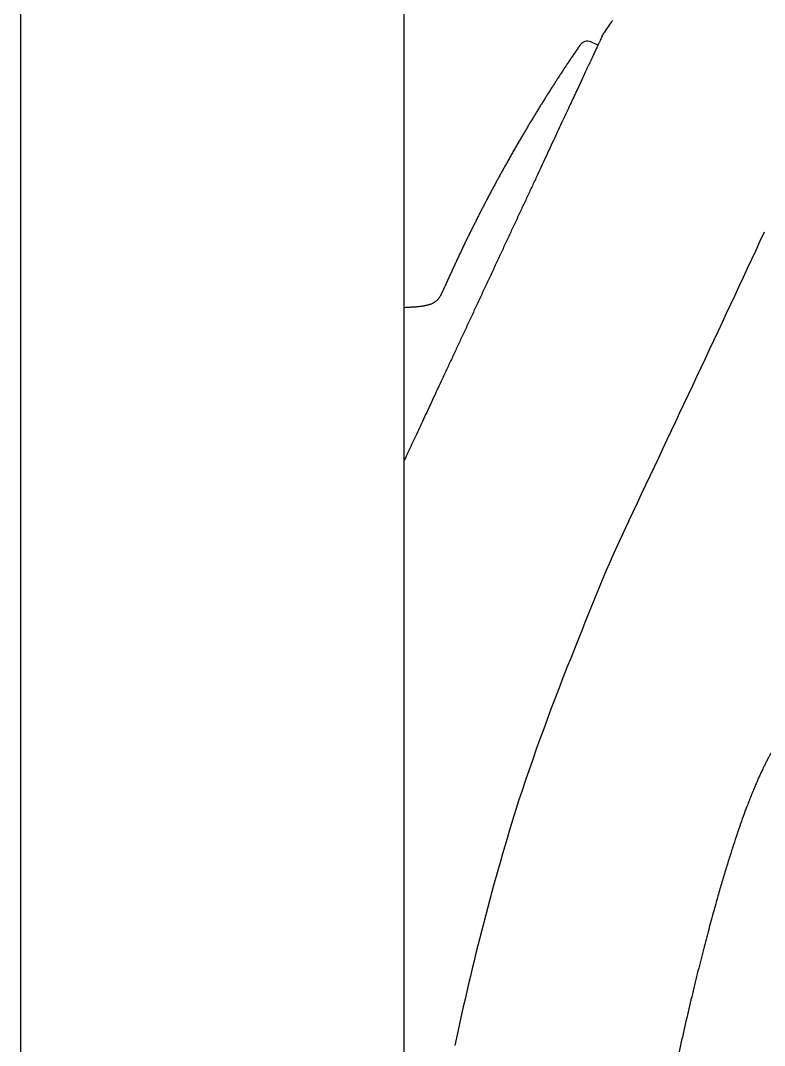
# Model space of a CAD drawing. Header units: millimetres. Extents: x 169 to 4368, y -1049 to 1924.
# Drawn here: x 487.14 to 491.4, y 1175.44 to 1181.32 of the extents above; entities that cross this region are included whole.
import ezdxf

# ---------------------------------------------------------------- set-up
doc = ezdxf.new("R2010")
doc.units = ezdxf.units.MM

msp = doc.modelspace()

# ---------------------------------------------------------------- linework, layer by layer
for p, q in [((487.1389, 1202.9829), (487.1389, 1165.9548)), ((489.3389, 1165.9548), (489.3389, 1202.9829)), ((490.4499, 1181.1771), (490.4089, 1181.1953))]:
    msp.add_line(p, q)
for centre, radius, start, end in [((490.849, 1181.0446), 0.4165, 138.97494, 150.11763), ((490.4826, 1181.2237), 0.01, 150.35872, 160.24791), ((490.3886, 1181.1496), 0.05, 66.00014, 145.56236), ((280.2597, 1278.1901), 232.815, 334.632861, 335.083354), ((414.9839, 1208.2472), 79.8302, 339.100861, 339.100949), ((498.6862, 1174.6181), 8.9231, 154.5812, 159.24444), ((503.884, 1172.2321), 14.6343, 157.72057, 161.64073), ((503.9256, 1172.4744), 14.5995, 162.59449, 168.28716)]:
    msp.add_arc(centre, radius, start, end)
for points, knots in [([(490.4734, 1181.2275), (490.4734, 1181.2275), (490.4732, 1181.227), (490.4722, 1181.2249), (490.4695, 1181.2191), (490.4654, 1181.2103), (490.4599, 1181.1986), (490.4531, 1181.184), (490.445, 1181.1666), (490.4355, 1181.1463), (490.4248, 1181.1233), (490.4128, 1181.0975), (490.3995, 1181.0692), (490.3851, 1181.0382), (490.3695, 1181.0047), (490.3528, 1180.9687), (490.3349, 1180.9304), (490.3159, 1180.8897), (490.2959, 1180.8468), (490.275, 1180.8018), (490.253, 1180.7548), (490.2303, 1180.7059), (490.2066, 1180.6552), (490.1821, 1180.6026), (490.1568, 1180.5485), (490.1309, 1180.4929), (490.1044, 1180.4359), (490.0772, 1180.3777), (490.0495, 1180.3183), (490.0214, 1180.258), (489.9929, 1180.1968), (489.964, 1180.1348), (489.9348, 1180.0722), (489.9054, 1180.0091), (489.8759, 1179.9457), (489.8462, 1179.882), (489.8165, 1179.8183), (489.7868, 1179.7546), (489.7573, 1179.6913), (489.7279, 1179.6282), (489.6987, 1179.5656), (489.6697, 1179.5035), (489.6411, 1179.4421), (489.6129, 1179.3816), (489.5851, 1179.3221), (489.5579, 1179.2637), (489.5313, 1179.2066), (489.5053, 1179.1508), (489.48, 1179.0964), (489.4554, 1179.0437), (489.4316, 1178.9927), (489.4087, 1178.9435), (489.3867, 1178.8962), (489.3655, 1178.8509), (489.3498, 1178.8172), (489.3411, 1178.7985), (489.3389, 1178.7937)], [0, 0, 0, 0, 0.004415, 0.022008, 0.040925, 0.059924, 0.078994, 0.09808, 0.117104, 0.13614, 0.155235, 0.174278, 0.193339, 0.212387, 0.231411, 0.250467, 0.269528, 0.288584, 0.307636, 0.326711, 0.345745, 0.364752, 0.383788, 0.402873, 0.421931, 0.440988, 0.460026, 0.479067, 0.498154, 0.51718, 0.536193, 0.555255, 0.574336, 0.593384, 0.612436, 0.631481, 0.650558, 0.669606, 0.688623, 0.707634, 0.72669, 0.745775, 0.764829, 0.783889, 0.802938, 0.821973, 0.841003, 0.860081, 0.879134, 0.898181, 0.917252, 0.936257, 0.955289, 0.97437, 0.993424, 1, 1, 1, 1]), ([(490.3474, 1181.1779), (490.3472, 1181.1777), (490.3428, 1181.1713), (490.3334, 1181.1575), (490.3201, 1181.138), (490.3067, 1181.1182), (490.2935, 1181.0984), (490.2805, 1181.079), (490.2678, 1181.06), (490.2554, 1181.0412), (490.2431, 1181.0225), (490.2308, 1181.0037), (490.2186, 1180.9849), (490.2064, 1180.966), (490.1943, 1180.9472), (490.1822, 1180.9282), (490.1702, 1180.9093), (490.1583, 1180.8905), (490.1465, 1180.8717), (490.1348, 1180.853), (490.1232, 1180.8343), (490.1115, 1180.8154), (490.0998, 1180.7964), (490.0881, 1180.7773), (490.0765, 1180.7581), (490.0649, 1180.7389), (490.0534, 1180.7198), (490.0421, 1180.7008), (490.0308, 1180.6818), (490.0196, 1180.6629), (490.0078, 1180.6426), (489.9953, 1180.6212), (489.9821, 1180.5985), (489.9691, 1180.5758), (489.9561, 1180.553), (489.9431, 1180.5302), (489.9309, 1180.5085), (489.9193, 1180.4878), (489.9084, 1180.4682), (489.8976, 1180.4486), (489.8868, 1180.4289), (489.8761, 1180.4093), (489.8656, 1180.3899), (489.8551, 1180.3705), (489.8447, 1180.3511), (489.8343, 1180.3315), (489.8238, 1180.3118), (489.8134, 1180.2919), (489.803, 1180.272), (489.7926, 1180.252), (489.7823, 1180.2321), (489.7721, 1180.2121), (489.7619, 1180.192), (489.7517, 1180.172), (489.7417, 1180.1519), (489.7316, 1180.1318), (489.7216, 1180.1117), (489.7117, 1180.0915), (489.7018, 1180.0714), (489.6917, 1180.0505), (489.6813, 1180.0289), (489.6706, 1180.0066), (489.66, 1179.9843), (489.6494, 1179.962), (489.6391, 1179.9399), (489.6289, 1179.918), (489.619, 1179.8964), (489.6091, 1179.8748), (489.5992, 1179.8532), (489.5894, 1179.8315), (489.5799, 1179.8103), (489.5706, 1179.7894), (489.5652, 1179.7771), (489.5621, 1179.77)], [0, 0, 0, 0, 0.000507, 0.015252, 0.029996, 0.044741, 0.059484, 0.074228, 0.088128, 0.102028, 0.115928, 0.129827, 0.143725, 0.157624, 0.171522, 0.185419, 0.199316, 0.213213, 0.226861, 0.240508, 0.254156, 0.267803, 0.281697, 0.295592, 0.309485, 0.323379, 0.337272, 0.350917, 0.364561, 0.378205, 0.391849, 0.408091, 0.424332, 0.440573, 0.456814, 0.473054, 0.489294, 0.503183, 0.517072, 0.53096, 0.544849, 0.558737, 0.572376, 0.586016, 0.599655, 0.613294, 0.627211, 0.641128, 0.655045, 0.668961, 0.682877, 0.696793, 0.710709, 0.724625, 0.738541, 0.752456, 0.766372, 0.780287, 0.794202, 0.808117, 0.823423, 0.83873, 0.854036, 0.869342, 0.884649, 0.899375, 0.9141, 0.928826, 0.943552, 0.958278, 0.973005, 0.986889, 1, 1, 1, 1])]:
    msp.add_open_spline(points, degree=3, knots=knots)
for points, degree in [([(490.474, 1181.2287), (490.4807, 1181.2405), (490.4878, 1181.2521)], 2), ([(489.3389, 1179.6721), (489.4019, 1179.6766), (489.4708, 1179.6774), (489.5263, 1179.6877), (489.5416, 1179.7234), (489.5621, 1179.77)], 5), ([(491.6866, 1177.3358), (491.5633, 1177.3621), (491.4735, 1177.1937), (491.3898, 1177.0526), (491.3229, 1176.9011), (491.2333, 1176.6625), (491.1439, 1176.3562), (491.0044, 1175.8447), (490.8804, 1175.2365)], 8)]:
    msp.add_open_spline(points, degree=degree)

doc.saveas('drawing.dxf')
